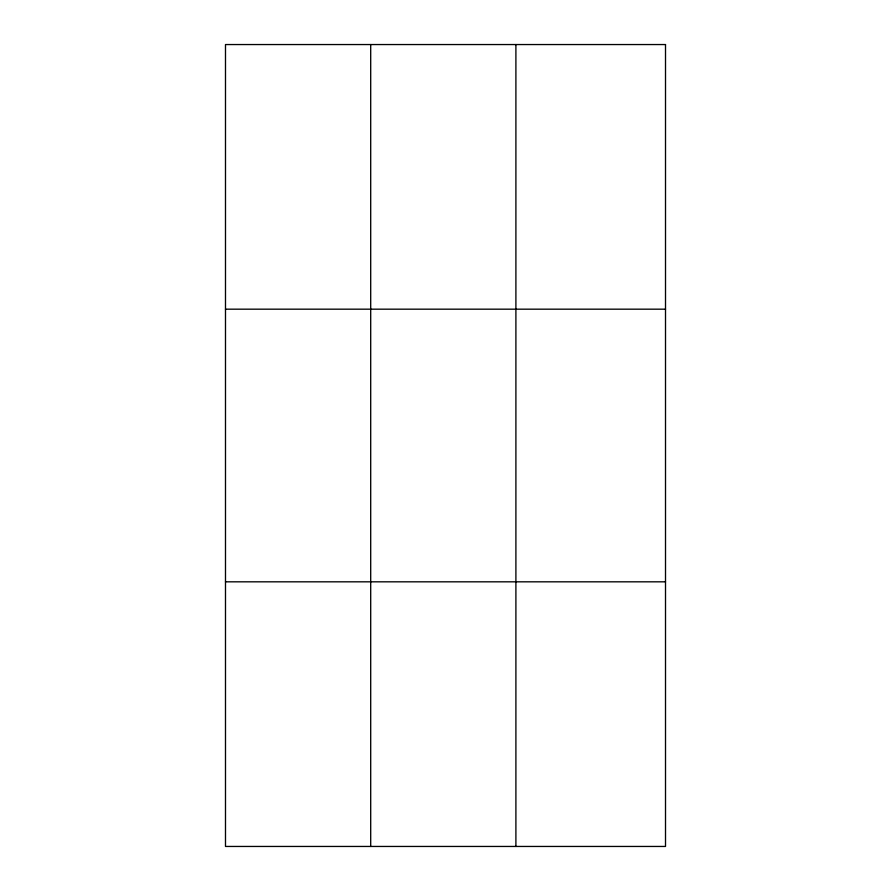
<?xml version="1.0" encoding="UTF-8"?>
<svg xmlns="http://www.w3.org/2000/svg" width="891" height="891" viewBox="0 0 891 891"><rect width="100%" height="100%" fill="white"/><g stroke="black" fill="none" stroke-linecap="round" stroke-linejoin="round"><path stroke-width="1.34" d="M370.701 846.45L370.701 44.55M515.9 846.45L515.9 44.55M225.49 309.177L665.51 309.177M225.49 581.823L665.51 581.823M665.51 44.55L665.51 846.45L225.49 846.45L225.49 44.55L665.51 44.55"/></g></svg>
